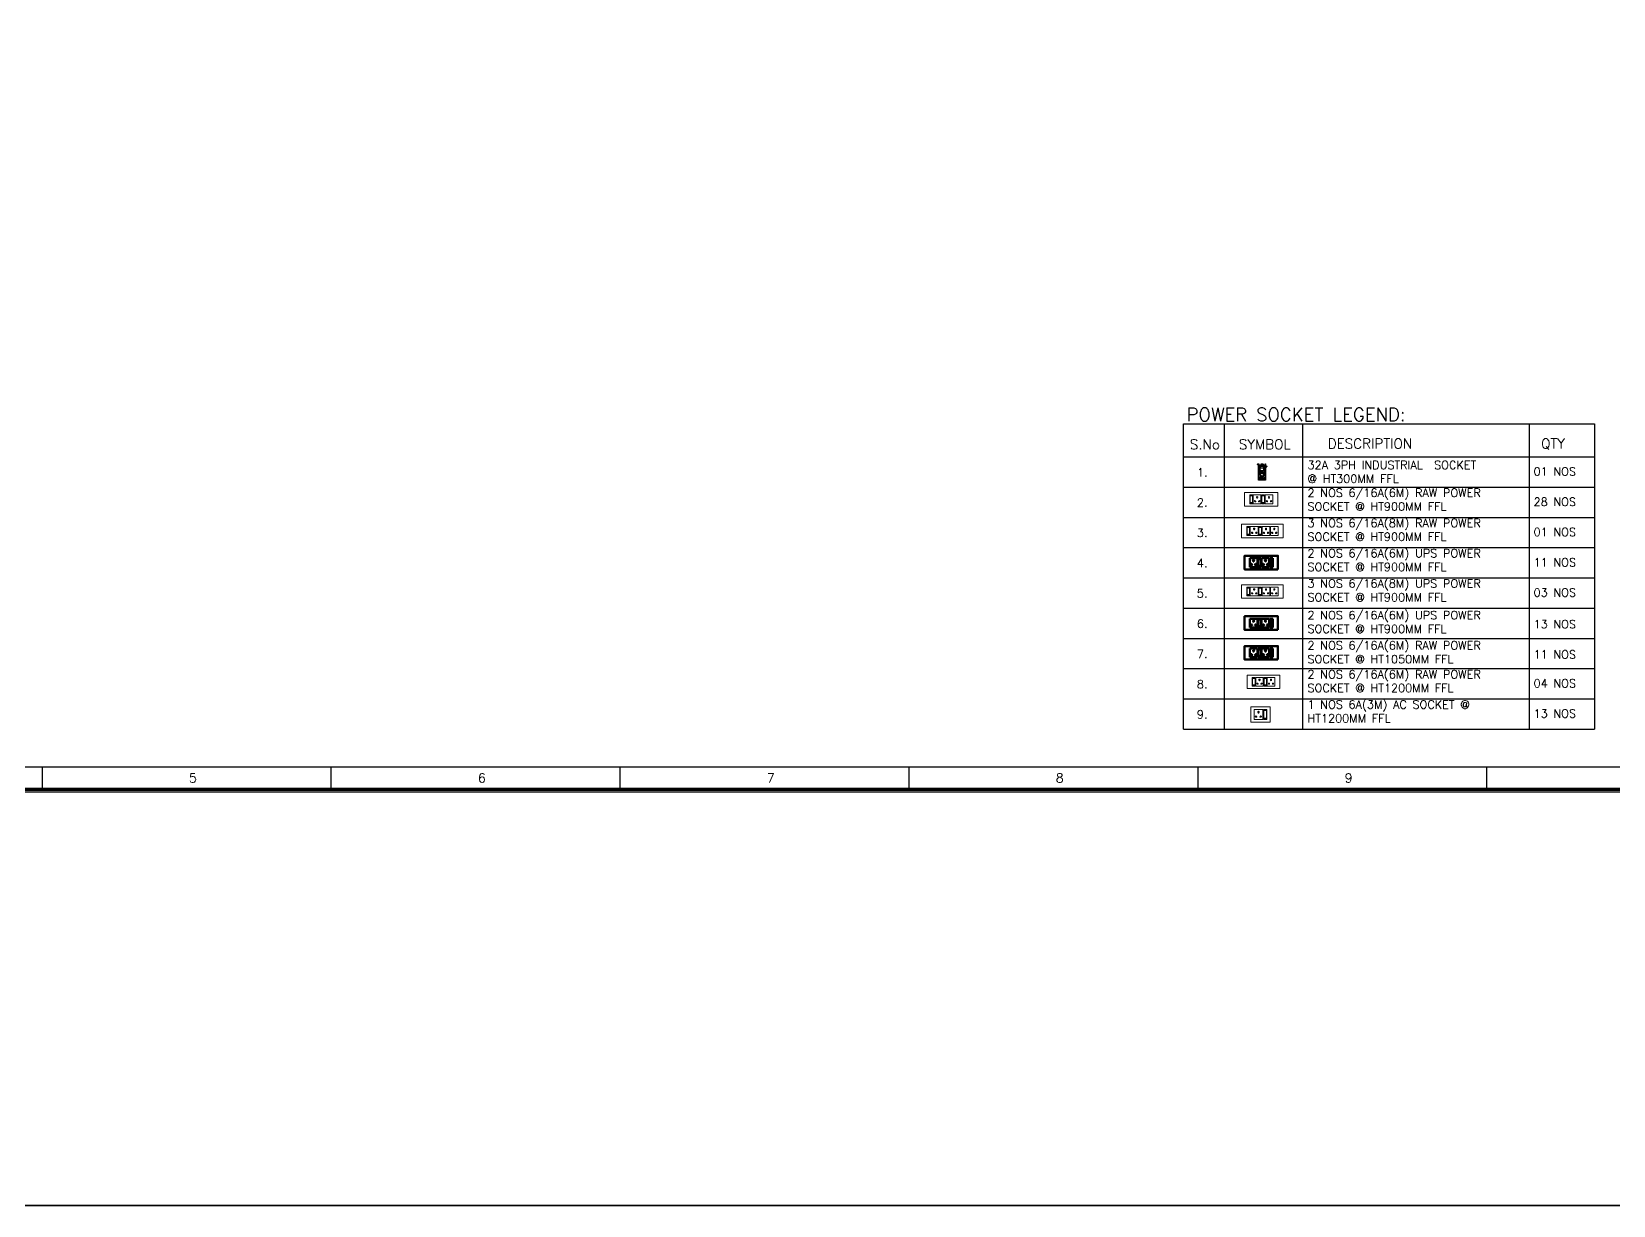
# Model space of a CAD drawing. Header units: millimetres. Extents: x 1380494 to 2061523, y -305664 to -174999.
# Drawn here: x 1644117 to 1668083, y -224422 to -206640 of the extents above; entities that cross this region are included whole.
import ezdxf
from ezdxf.enums import TextEntityAlignment as Align

# ---------------------------------------------------------------- set-up
doc = ezdxf.new("R2010")
doc.units = ezdxf.units.MM
doc.header["$LTSCALE"] = 600
doc.header["$MEASUREMENT"] = 0
doc.linetypes.add('ACAD_ISO04W100', pattern=[30, 24, -3, 0, -3])
doc.linetypes.add('CONTINU', pattern=[0])
doc.layers.add('AREA', color=193, linetype='Continuous', plot=False)
for name, color, linetype, lineweight in [('axes', 40, 'ACAD_ISO04W100', 25), ('ELE 32A 3PH INDUSTRIAL SOCKET', 1, 'Continuous', 20), ('ELE-2NOS OF 6-16 RAW POWER SOCKET', 1, 'Continuous', 20), ('ELE-3NOS 6-16A POWER SOCKET', 5, 'Continuous', 25), ('ELE. 2N0S OF 6-16 UPS SOCKETS', 191, 'Continuous', 15), ('P-Wall', 250, 'Continuous', 35)]:
    doc.layers.add(name, color=color, linetype=linetype, lineweight=lineweight)
doc.layers.add('ELE-6A AC SOCKET', color=7, linetype='Continuous', lineweight=0, true_color=0x00ceb6)
for name, color, linetype in [('ELE-8M 6-16A UPS SOCKET', 223, 'Continuous'), ('ELE-LIGHTING WIRRING', 7, 'Continuous'), ('TITLE', 7, 'Continuous')]:
    doc.layers.add(name, color=color, linetype=linetype)
doc.styles.add('ROMANS', font='romans.shx')

# ---------------------------------------------------------------- blocks, each defined once
blk = doc.blocks.new('A$C66962185')
at = {"layer": 'TITLE'}
blk.add_line((360.7, -141176.03), (2.14, -141176.03), dxfattribs=at)
at = {"layer": 'TITLE', "color": 0}
for p, q in [((120.9, -141178.33), (120.9, -141176.03)), ((151.16, -141178.33), (151.16, -141176.03)), ((181.42, -141178.33), (181.42, -141176.03)), ((211.69, -141178.33), (211.69, -141176.03)), ((241.95, -141178.33), (241.95, -141176.03)), ((272.21, -141178.33), (272.21, -141176.03))]:
    blk.add_line(p, q, dxfattribs=at)
at = {"layer": 'TITLE', "color": 7, "const_width": 0.355}
blk.add_lwpolyline([(363, -140928.36), (363, -141178.33), (0, -141178.33), (0, -140928.36)], close=True, dxfattribs=at)
at = {"layer": 'TITLE', "color": 0, "style": 'ROMANS'}
for s, p in [('5', (136.67, -141177.15)), ('6', (166.94, -141177.15)), ('7', (197.2, -141177.15)), ('8', (227.46, -141177.15)), ('9', (257.73, -141177.15))]:
    blk.add_text(s, height=0.952, dxfattribs=at).set_placement(p, align=Align.MIDDLE)
blk = doc.blocks.new('6 MODULES RAW POWER')
at = {"layer": 'ELE-2NOS OF 6-16 RAW POWER SOCKET', "color": 1, "ltscale": 300}
for p, q in [((-6, 92), (-6, 20)), ((-6, 92), (-6, 20)), ((19, 92), (-6, 92)), ((-6, 92), (19, 92)), ((-6, 20), (19, 20)), ((-4, 84), (-4, 28)), ((17, 84), (-4, 84)), ((-4, 30), (17, 30)), ((-4, 28), (17, 28)), ((17, 28), (17, 84)), ((19, 20), (19, 92)), ((23, 92), (87, 92)), ((23, 20), (23, 92)), ((87, 20), (23, 20)), ((87, 92), (87, 20)), ((91, 92), (91, 20)), ((91, 92), (91, 20)), ((116, 92), (91, 92)), ((91, 92), (116, 92)), ((91, 20), (116, 20)), ((93, 84), (93, 28)), ((114, 84), (93, 84)), ((93, 30), (114, 30)), ((93, 28), (114, 28)), ((114, 28), (114, 84)), ((116, 20), (116, 92)), ((120, 20), (120, 92)), ((120, 92), (184, 92)), ((184, 20), (120, 20)), ((184, 92), (184, 20))]:
    blk.add_line(p, q, dxfattribs=at)
blk.add_lwpolyline([(-49, 0), (226, 0), (226, 112), (-49, 112)], close=True, dxfattribs=at)
for centre, radius, start, end in [((37, 42), 4.25, 5.2689, 272.51), ((40, 39), 3.43, 202.6838, 75.0951), ((55, 74), 4.93, 307.1584, 232.8416), ((55, 69), 3.14, 161.4031, 18.5969), ((70, 39), 3.43, 104.9049, 337.3162), ((73, 42), 4.25, 267.49, 174.7311), ((134, 42), 4.25, 5.2689, 272.51), ((137, 39), 3.43, 202.6838, 75.0951), ((152, 74), 4.93, 307.1584, 232.8416), ((152, 69), 3.14, 161.4031, 18.5969), ((167, 39), 3.43, 104.9049, 337.3162), ((170, 42), 4.25, 267.49, 174.7311)]:
    blk.add_arc(centre, radius, start, end, dxfattribs=at)
blk = doc.blocks.new('6MODULE-UPS')
at = {"layer": 'ELE. 2N0S OF 6-16 UPS SOCKETS', "color": 223, "lineweight": 50}
for p, q in [((-6, 92), (-6, 20)), ((-6, 92), (-6, 20)), ((19, 92), (-6, 92)), ((-6, 92), (19, 92)), ((-6, 20), (19, 20)), ((-4, 84), (-4, 28)), ((17, 84), (-4, 84)), ((-4, 30), (17, 30)), ((-4, 28), (17, 28)), ((17, 28), (17, 84)), ((19, 20), (19, 92)), ((24, 92), (87, 92)), ((24, 20), (24, 92)), ((87, 20), (24, 20)), ((87, 92), (87, 20)), ((91, 92), (91, 20)), ((91, 92), (91, 20)), ((116, 92), (91, 92)), ((91, 92), (116, 92)), ((91, 20), (116, 20)), ((93, 84), (93, 28)), ((114, 84), (93, 84)), ((93, 30), (114, 30)), ((93, 28), (114, 28)), ((114, 28), (114, 84)), ((116, 20), (116, 92)), ((120, 20), (120, 92)), ((120, 92), (184, 92)), ((184, 20), (120, 20)), ((184, 92), (184, 20))]:
    blk.add_line(p, q, dxfattribs=at)
blk.add_lwpolyline([(-48, 0), (226, 0), (226, 112), (-48, 112)], close=True, dxfattribs=at)
for centre, radius, start, end in [((37, 42), 4.24, 5.2689, 272.51), ((41, 39), 3.42, 202.6838, 75.0951), ((55, 74), 4.92, 307.1584, 232.8416), ((55, 69), 3.14, 161.4031, 18.5969), ((70, 39), 3.42, 104.9049, 337.3162), ((73, 42), 4.24, 267.49, 174.7311), ((134, 42), 4.24, 5.2689, 272.51), ((137, 39), 3.42, 202.6838, 75.0951), ((152, 74), 4.92, 307.1584, 232.8416), ((152, 69), 3.14, 161.4031, 18.5969), ((167, 39), 3.42, 104.9049, 337.3162), ((170, 42), 4.24, 267.49, 174.7311)]:
    blk.add_arc(centre, radius, start, end, dxfattribs=at)
blk = doc.blocks.new('543WYH')
at = {"layer": 'ELE-2NOS OF 6-16 RAW POWER SOCKET', "color": 30, "linetype": 'ByBlock'}
for p, q in [((-124, -57), (-124, -91)), ((-26, -57), (-124, -57)), ((-26, -57), (-124, -57)), ((-124, -91), (-26, -91)), ((-124, -96), (-26, -96)), ((-124, -181), (-124, -96)), ((-113, -60), (-113, -88)), ((-37, -60), (-113, -60)), ((-113, -88), (-37, -88)), ((-110, -60), (-110, -88)), ((-37, -88), (-37, -60)), ((-26, -57), (-26, -91)), ((-26, -91), (-26, -57)), ((-26, -96), (-26, -181)), ((-26, -181), (-124, -181)), ((-124, -187), (-124, -221)), ((-26, -187), (-124, -187)), ((-26, -187), (-124, -187)), ((-124, -221), (-26, -221)), ((-124, -312), (-124, -227)), ((-124, -227), (-26, -227)), ((-26, -312), (-124, -312)), ((-124, -402), (-124, -317)), ((-124, -317), (-26, -317)), ((-113, -190), (-113, -218)), ((-37, -190), (-113, -190)), ((-113, -218), (-37, -218)), ((-110, -190), (-110, -218)), ((-37, -218), (-37, -190)), ((-26, -187), (-26, -221)), ((-26, -221), (-26, -187)), ((-26, -227), (-26, -312)), ((-26, -317), (-26, -402)), ((-26, -402), (-124, -402))]:
    blk.add_line(p, q, dxfattribs=at)
blk.add_lwpolyline([(-150, 0), (-150, -459), (0, -459), (0, 0)], close=True, dxfattribs=at)
for centre, radius, start, end in [((-98, -119), 4.6, 112.6838, 345.0951), ((-98, -159), 4.6, 14.9049, 247.3162), ((-94, -115), 5.7, 275.2689, 182.51), ((-94, -163), 5.7, 177.49, 84.7311), ((-58, -139), 4.22, 71.4031, 288.5969), ((-51, -139), 6.62, 217.1584, 142.8416), ((-98, -249), 4.6, 112.6838, 345.0951), ((-98, -289), 4.6, 14.9049, 247.3162), ((-98, -340), 4.6, 112.6838, 345.0951), ((-94, -245), 5.7, 275.2689, 182.51), ((-94, -293), 5.7, 177.49, 84.7311), ((-94, -335), 5.7, 275.2689, 182.51), ((-58, -269), 4.22, 71.4031, 288.5969), ((-51, -269), 6.62, 217.1584, 142.8416), ((-98, -379), 4.6, 14.9049, 247.3162), ((-94, -384), 5.7, 177.49, 84.7311), ((-58, -360), 4.22, 71.4031, 288.5969), ((-51, -360), 6.62, 217.1584, 142.8416)]:
    blk.add_arc(centre, radius, start, end, dxfattribs=at)
blk = doc.blocks.new('543E')
at = {"layer": 'ELE. 2N0S OF 6-16 UPS SOCKETS', "color": 72, "linetype": 'ByBlock'}
for p, q in [((-124, -57), (-124, -91)), ((-26, -57), (-124, -57)), ((-26, -57), (-124, -57)), ((-124, -91), (-26, -91)), ((-124, -96), (-26, -96)), ((-124, -181), (-124, -96)), ((-113, -60), (-113, -88)), ((-37, -60), (-113, -60)), ((-113, -88), (-37, -88)), ((-110, -60), (-110, -88)), ((-37, -88), (-37, -60)), ((-26, -57), (-26, -91)), ((-26, -91), (-26, -57)), ((-26, -96), (-26, -181)), ((-26, -181), (-124, -181)), ((-124, -187), (-124, -221)), ((-26, -187), (-124, -187)), ((-26, -187), (-124, -187)), ((-124, -221), (-26, -221)), ((-124, -312), (-124, -227)), ((-124, -227), (-26, -227)), ((-26, -312), (-124, -312)), ((-124, -402), (-124, -317)), ((-124, -317), (-26, -317)), ((-113, -190), (-113, -218)), ((-37, -190), (-113, -190)), ((-113, -218), (-37, -218)), ((-110, -190), (-110, -218)), ((-37, -218), (-37, -190)), ((-26, -187), (-26, -221)), ((-26, -221), (-26, -187)), ((-26, -227), (-26, -312)), ((-26, -317), (-26, -402)), ((-26, -402), (-124, -402))]:
    blk.add_line(p, q, dxfattribs=at)
blk.add_lwpolyline([(-150, 0), (-150, -459), (0, -459), (0, 0)], close=True, dxfattribs=at)
for centre, radius, start, end in [((-98, -119), 4.6, 112.6838, 345.0951), ((-98, -159), 4.6, 14.9049, 247.3162), ((-94, -115), 5.7, 275.2689, 182.51), ((-94, -163), 5.7, 177.49, 84.7311), ((-58, -139), 4.22, 71.4031, 288.5969), ((-51, -139), 6.62, 217.1584, 142.8416), ((-98, -249), 4.6, 112.6838, 345.0951), ((-98, -289), 4.6, 14.9049, 247.3162), ((-98, -340), 4.6, 112.6838, 345.0951), ((-94, -245), 5.7, 275.2689, 182.51), ((-94, -293), 5.7, 177.49, 84.7311), ((-94, -335), 5.7, 275.2689, 182.51), ((-58, -269), 4.22, 71.4031, 288.5969), ((-51, -269), 6.62, 217.1584, 142.8416), ((-98, -379), 4.6, 14.9049, 247.3162), ((-94, -384), 5.7, 177.49, 84.7311), ((-58, -360), 4.22, 71.4031, 288.5969), ((-51, -360), 6.62, 217.1584, 142.8416)]:
    blk.add_arc(centre, radius, start, end, dxfattribs=at)
blk = doc.blocks.new('RTUH 6U')
at = {"layer": 'ELE-2NOS OF 6-16 RAW POWER SOCKET', "color": 30, "ltscale": 300}
for p, q in [((-312, -26), (-227, -26)), ((-312, -124), (-312, -26)), ((-227, -124), (-312, -124)), ((-227, -26), (-227, -124)), ((-187, -26), (-221, -26)), ((-221, -26), (-221, -124)), ((-187, -124), (-221, -124)), ((-221, -124), (-187, -124)), ((-190, -37), (-218, -37)), ((-218, -37), (-218, -113)), ((-190, -40), (-218, -40)), ((-218, -113), (-190, -113)), ((-190, -113), (-190, -37)), ((-187, -124), (-187, -26)), ((-187, -124), (-187, -26)), ((-181, -124), (-181, -26)), ((-181, -26), (-96, -26)), ((-96, -124), (-181, -124)), ((-96, -26), (-96, -124)), ((-57, -26), (-91, -26)), ((-91, -26), (-91, -124)), ((-57, -124), (-91, -124)), ((-91, -124), (-57, -124)), ((-60, -37), (-88, -37)), ((-88, -37), (-88, -113)), ((-60, -40), (-88, -40)), ((-88, -113), (-60, -113)), ((-60, -113), (-60, -37)), ((-57, -124), (-57, -26)), ((-57, -124), (-57, -26))]:
    blk.add_line(p, q, dxfattribs=at)
blk.add_lwpolyline([(0, 0), (-368, 0), (-368, -150), (0, -150)], close=True, dxfattribs=at)
for centre, radius, start, end in [((-293, -56), 5.7, 87.49, 354.7311), ((-289, -52), 4.6, 284.9049, 157.3162), ((-269, -99), 6.62, 127.1584, 52.8416), ((-269, -92), 4.22, 341.4031, 198.5969), ((-249, -52), 4.6, 22.6838, 255.0951), ((-245, -56), 5.7, 185.2689, 92.51), ((-163, -56), 5.7, 87.49, 354.7311), ((-159, -52), 4.6, 284.9049, 157.3162), ((-139, -99), 6.62, 127.1584, 52.8416), ((-139, -92), 4.22, 341.4031, 198.5969), ((-119, -52), 4.6, 22.6838, 255.0951), ((-115, -56), 5.7, 185.2689, 92.51)]:
    blk.add_arc(centre, radius, start, end, dxfattribs=at)
blk = doc.blocks.new('5Y3AQY')
at = {"layer": 'ELE. 2N0S OF 6-16 UPS SOCKETS', "color": 72, "lineweight": 50}
for p, q in [((-312, -26), (-278, -26)), ((-312, -124), (-312, -26)), ((-312, -124), (-312, -26)), ((-312, -124), (-278, -124)), ((-278, -124), (-312, -124)), ((-309, -37), (-281, -37)), ((-309, -113), (-309, -37)), ((-309, -40), (-281, -40)), ((-281, -113), (-309, -113)), ((-281, -37), (-281, -113)), ((-278, -26), (-278, -124)), ((-272, -26), (-272, -124)), ((-187, -26), (-272, -26)), ((-272, -124), (-187, -124)), ((-187, -124), (-187, -26)), ((-181, -26), (-148, -26)), ((-181, -124), (-181, -26)), ((-181, -124), (-181, -26)), ((-181, -124), (-148, -124)), ((-148, -124), (-181, -124)), ((-179, -37), (-150, -37)), ((-179, -113), (-179, -37)), ((-179, -40), (-150, -40)), ((-150, -113), (-179, -113)), ((-150, -37), (-150, -113)), ((-148, -26), (-148, -124)), ((-57, -26), (-142, -26)), ((-142, -26), (-142, -124)), ((-142, -124), (-57, -124)), ((-57, -124), (-57, -26))]:
    blk.add_line(p, q, dxfattribs=at)
blk.add_lwpolyline([(-368, 0), (0, 0), (0, -150), (-368, -150)], close=True, dxfattribs=at)
for centre, radius, start, end in [((-254, -56), 5.7, 87.49, 354.7311), ((-249, -52), 4.6, 284.9049, 157.3162), ((-230, -99), 6.62, 127.1584, 52.8416), ((-230, -92), 4.22, 341.4031, 198.5969), ((-210, -52), 4.6, 22.6838, 255.0951), ((-205, -56), 5.7, 185.2689, 92.51), ((-124, -56), 5.7, 87.49, 354.7311), ((-119, -52), 4.6, 284.9049, 157.3162), ((-99, -99), 6.62, 127.1584, 52.8416), ((-99, -92), 4.22, 341.4031, 198.5969), ((-80, -52), 4.6, 22.6838, 255.0951), ((-75, -56), 5.7, 185.2689, 92.51)]:
    blk.add_arc(centre, radius, start, end, dxfattribs=at)
blk = doc.blocks.new('54Y')
at = {"layer": 'ELE. 2N0S OF 6-16 UPS SOCKETS', "color": 140, "lineweight": 50}
for p, q in [((26, 312), (26, 278)), ((26, 278), (26, 312)), ((26, 312), (124, 312)), ((26, 312), (124, 312)), ((124, 278), (26, 278)), ((124, 272), (26, 272)), ((26, 272), (26, 187)), ((26, 187), (124, 187)), ((26, 181), (26, 148)), ((26, 148), (26, 181)), ((26, 181), (124, 181)), ((26, 181), (124, 181)), ((37, 281), (37, 309)), ((37, 309), (113, 309)), ((113, 281), (37, 281)), ((37, 150), (37, 179)), ((37, 179), (113, 179)), ((110, 309), (110, 281)), ((110, 179), (110, 150)), ((113, 309), (113, 281)), ((113, 179), (113, 150)), ((124, 312), (124, 278)), ((124, 187), (124, 272)), ((124, 181), (124, 148)), ((124, 148), (26, 148)), ((26, 142), (26, 57)), ((124, 142), (26, 142)), ((26, 57), (124, 57)), ((113, 150), (37, 150)), ((124, 57), (124, 142))]:
    blk.add_line(p, q, dxfattribs=at)
blk.add_lwpolyline([(150, 368), (150, 0), (0, 0), (0, 368)], close=True, dxfattribs=at)
for centre, radius, start, end in [((51, 230), 6.62, 37.1584, 322.8416), ((58, 230), 4.22, 251.4031, 108.5969), ((94, 254), 5.7, 357.49, 264.7311), ((94, 205), 5.7, 95.2689, 2.51), ((98, 249), 4.6, 194.9049, 67.3162), ((98, 210), 4.6, 292.6838, 165.0951), ((51, 99), 6.62, 37.1584, 322.8416), ((58, 99), 4.22, 251.4031, 108.5969), ((94, 124), 5.7, 357.49, 264.7311), ((94, 75), 5.7, 95.2689, 2.51), ((98, 119), 4.6, 194.9049, 67.3162), ((98, 80), 4.6, 292.6838, 165.0951)]:
    blk.add_arc(centre, radius, start, end, dxfattribs=at)
blk = doc.blocks.new('32A 1PH INDUSTRIAL SOCKETS')
at = {"layer": 'ELE 32A 3PH INDUSTRIAL SOCKET'}
for points in [[(-366, 47), (-366, 47), (-366, 47), (-366, 48), (-366, 48), (-367, 48), (-367, 47), (-367, 47)], [(-366, 45), (-366, 45), (-366, 46), (-366, 46), (-366, 46), (-367, 46), (-367, 46), (-367, 45)]]:
    blk.add_hatch(color=1, dxfattribs=at).paths.add_polyline_path(points)
at = {"layer": 'ELE 32A 3PH INDUSTRIAL SOCKET', "color": 1, "lineweight": 25, "ltscale": 0.225}
blk.add_lwpolyline([(-501, -104), (-501, -97), (-7, -97), (-7, 97), (-501, 97), (-501, 104), (0, 104), (0, -104)], close=True, dxfattribs=at)
at = {"layer": 'ELE 32A 3PH INDUSTRIAL SOCKET', "color": 1, "lineweight": 25}
for points in [[(-495, 32), (-477, 32), (-477, 29), (-458, 34), (-477, 39), (-477, 36), (-495, 36)], [(-402, 65), (-449, 65), (-449, -65), (-421, -65)], [(-426, 136), (-426, 139), (-426, 142)], [(-407, 88), (-426, 88)], [(-423, 134), (-423, 139), (-423, 144)], [(-412, 139), (-419, 139), (-419, 147)], [(-419, 139), (-419, 130)], [(-417, 98), (-417, 76)], [(-413, 106), (-361, 92)], [(-395, 110), (-397, 139), (-408, 139)], [(-404, 104), (-404, 65)], [(-400, 90), (-390, 80)], [(-398, 93), (-388, 83)], [(-370, 74), (-397, 139)], [(-374, 55), (-374, 53), (-374, 52), (-374, 51)], [(-370, 60), (-371, 59), (-372, 58), (-373, 57)], [(-372, 52), (-373, 53), (-372, 55), (-372, 57), (-368, 53)], [(-372, 50), (-371, 49), (-370, 48), (-368, 48)], [(-372, 48), (-371, 47), (-370, 46), (-369, 46)], [(-366, 60), (-368, 59), (-370, 59), (-370, 58)], [(-370, 59), (-366, 55)], [(-363, 60), (-365, 61), (-366, 61), (-368, 61)], [(-367, 52), (-363, 48)], [(-366, 47), (-365, 47), (-363, 48), (-363, 49)], [(-366, 46), (-365, 46), (-363, 46), (-362, 47)], [(-365, 54), (-361, 50), (-361, 52), (-360, 53), (-360, 54)], [(-361, 57), (-362, 58), (-363, 59), (-364, 59)], [(-359, 55), (-359, 57), (-360, 58), (-361, 59)], [(-360, 48), (-359, 50), (-359, 52), (-359, 53)], [(-133, 97), (-329, 97)], [(-221, 25), (-252, 25), (-252, 15), (-221, 15)], [(-242, 62), (-244, 60), (-245, 59), (-246, 57), (-246, 55), (-247, 53), (-246, 51), (-245, 49)], [(-246, 15), (-246, -15)], [(-246, 4), (-189, 4), (-189, -4), (-246, -4)], [(-235, 25), (-237, 31), (-239, 37), (-242, 43), (-245, 49), (-243, 45)], [(-222, 25), (-222, 15)], [(-174, -52), (-172, -52), (-167, -52), (-163, -51), (-159, -50), (-154, -48), (-150, -46), (-146, -43), (-143, -40), (-139, -37), (-136, -33), (-134, -29), (-131, -24), (-130, -20), (-128, -15), (-127, -10), (-126, -5), (-126, 0), (-126, 4), (-127, 8)], [(-152, 49), (-141, 50), (-138, 48), (-135, 45), (-132, 42), (-129, 38), (-126, 34), (-123, 29), (-121, 24), (-120, 20), (-127, 8), (-134, 10)], [(-128, 21), (-120, 20)], [(-107, -24), (-114, -30), (-126, -30), (-119, -24), (-117, -18), (-116, -12), (-115, -6), (-115, 0), (-115, 5), (-116, 10), (-116, 15), (-117, 20), (-121, 15), (-123, 15)], [(-126, -30), (-124, -24), (-122, -18), (-121, -12), (-120, -6), (-120, 0), (-120, 5), (-120, 10), (-121, 15)], [(-120, 20), (-117, 20)], [(-495, -33), (-477, -33), (-477, -36), (-458, -31), (-477, -26), (-477, -29), (-495, -29)], [(-487, -123), (-487, -126), (-487, -129)], [(-484, -121), (-484, -126), (-484, -132)], [(-480, -135), (-480, -118)], [(-473, -126), (-480, -126)], [(-469, -126), (-458, -126), (-450, -92)], [(-429, -65), (-429, -78), (-436, -78), (-436, -76), (-440, -76), (-440, -78), (-447, -78), (-447, -65)], [(-429, -67), (-447, -67)], [(-429, -71), (-447, -71)], [(-436, -71), (-440, -67)], [(-438, -84), (-438, -63)], [(-133, -97), (-329, -97)], [(-221, -25), (-252, -25), (-252, -15), (-221, -15)], [(-227, -25), (-225, -31), (-223, -37), (-220, -43), (-217, -49), (-220, -43), (-223, -36)], [(-222, -15), (-222, -25)], [(-221, -4), (-221, -26), (-215, -26), (-213, -30), (-210, -33), (-208, -37), (-204, -40), (-201, -43), (-197, -46), (-193, -48), (-189, -50), (-185, -51), (-181, -52), (-177, -52)], [(-220, -62), (-218, -60), (-217, -59), (-216, -57), (-216, -55), (-216, -53), (-216, -51), (-217, -49)], [(-49, -106), (-101, -92)], [(-58, -88), (-34, -88)], [(-45, -98), (-45, -78)]]:
    blk.add_lwpolyline(points, dxfattribs=at)
at = {"layer": 'ELE 32A 3PH INDUSTRIAL SOCKET', "color": 1, "lineweight": 25, "ltscale": 0.036667}
blk.add_lwpolyline([(-491, 30), (-491, -27)], dxfattribs=at)
at = {"layer": 'ELE 32A 3PH INDUSTRIAL SOCKET', "color": 1, "lineweight": 25}
for points in [[(-412, 106, 0.580946), (-435, 83), (-429, 65)], [(-235, -25, -2.970687), (-280, 84), (-278, 83), (-276, 83), (-274, 83), (-272, 83), (-271, 84), (-269, 86), (-268, 87)], [(-417, -62), (-415, -60), (-414, -59), (-413, -57), (-412, -55), (-412, -53), (-413, -51), (-414, -49, -0.770115), (-280, 84, 0.770115), (-414, -49)], [(-227, 25, -0.494902), (-84, 84), (-82, 83), (-80, 83), (-78, 83), (-76, 83), (-74, 84), (-72, 86), (-71, 87)], [(-177, -52), (-173, -52), (-169, -51), (-166, -50), (-162, -48), (-158, -46), (-154, -43), (-150, -40), (-147, -37), (-144, -33), (-141, -29), (-139, -24), (-137, -20), (-136, -15), (-135, -10), (-134, -5), (-134, 0), (-134, 5), (-134, 10), (-128, 21), (-130, 25), (-132, 29), (-135, 34), (-138, 37), (-141, 41), (-144, 44), (-148, 46), (-152, 49), (-156, 47), (-158, 48), (-162, 50), (-167, 51), (-171, 52), (-175, 52, 0.278874), (-215, 26), (-221, 26), (-221, 4)], [(-46, 62), (-47, 60), (-48, 59), (-49, 57), (-50, 55), (-50, 53), (-49, 51), (-49, 49, -0.770115), (-182, -84), (-184, -83), (-186, -83), (-188, -83), (-190, -83), (-192, -84), (-193, -86), (-195, -87)], [(-155, -48), (-125, -48, 0.407317), (-70, 0, 0.415703), (-125, 48), (-138, 48)], [(-119, -24), (-107, -24), (-105, -18), (-104, -12), (-103, -6), (-103, 0, 0.169576), (-119, 46), (-136, 46)], [(-243, -45, -0.430134), (-379, -84), (-380, -83), (-382, -83), (-384, -83), (-386, -83), (-388, -84), (-390, -86), (-391, -87)], [(-49, -106, 0.580946), (-27, -83), (-41, -32)]]:
    blk.add_lwpolyline(points, format="xyb", dxfattribs=at)
at = {"layer": 'ELE 32A 3PH INDUSTRIAL SOCKET', "color": 1, "lineweight": 13}
for points in [[(-417, 88), (-417, 88)], [(-417, 88), (-417, 88)], [(-391, 88), (-391, 88)], [(-364, 55), (-364, 55)], [(-45, -88), (-45, -88)]]:
    blk.add_lwpolyline(points, dxfattribs=at)
at = {"layer": 'ELE 32A 3PH INDUSTRIAL SOCKET', "color": 1, "lineweight": 25}
for points in [[(-380, -51), (-380, 51), (-288, 51), (-288, -51)], [(-372, 39), (-371, 39), (-370, 40), (-369, 41), (-369, 42), (-369, 43), (-369, 44), (-369, 45), (-370, 45), (-371, 46), (-372, 46), (-373, 46), (-374, 45), (-375, 45), (-375, 44), (-375, 43), (-375, 42), (-375, 41), (-374, 40), (-373, 39)], [(-296, 39), (-295, 39), (-294, 40), (-293, 41), (-293, 42), (-293, 43), (-293, 44), (-293, 45), (-294, 45), (-295, 46), (-296, 46), (-297, 46), (-298, 45), (-299, 45), (-299, 44), (-299, 43), (-299, 42), (-299, 41), (-298, 40), (-297, 39)], [(-372, -46), (-371, -46), (-370, -45), (-369, -45), (-369, -44), (-369, -43), (-369, -42), (-369, -41), (-370, -40), (-371, -39), (-372, -39), (-373, -39), (-374, -40), (-375, -41), (-375, -42), (-375, -43), (-375, -44), (-375, -45), (-374, -45), (-373, -46)], [(-296, -46), (-295, -46), (-294, -45), (-293, -45), (-293, -44), (-293, -43), (-293, -42), (-293, -41), (-294, -40), (-295, -39), (-296, -39), (-297, -39), (-298, -40), (-299, -41), (-299, -42), (-299, -43), (-299, -44), (-299, -45), (-298, -45), (-297, -46)]]:
    blk.add_lwpolyline(points, close=True, dxfattribs=at)
for centre, radius in [((-420, 139), 11.7), ((-417, 88), 6.57), ((-394, 87), 9.32), ((-394, 86), 7.39), ((-252, 77), 18.6), ((-252, 77), 10.5), ((-55, 77), 18.6), ((-55, 77), 10.5), ((-481, -126), 11.5), ((-407, -77), 18.5), ((-407, -77), 10.6), ((-210, -77), 18.5), ((-210, -77), 10.6), ((-45, -88), 6.48)]:
    blk.add_circle(centre, radius, dxfattribs=at)
for radius, start, end in [(97.4, 59.7533, 158.0316), (97.5, 239.7992, 30.2008)]:
    blk.add_arc((-133, 0), radius, start, end, dxfattribs=at)
at = {"layer": 'ELE 32A 3PH INDUSTRIAL SOCKET', "color": 1}
for points in [[(-393, 110), (-397, 110), (-394, 96)], [(-368, 75), (-372, 73), (-365, 61)], [(-452, -91), (-448, -92), (-447, -78)]]:
    blk.add_solid(points, dxfattribs=at)
blk = doc.blocks.new('EQ2WE')
at = {"layer": 'ELE-6A AC SOCKET', "lineweight": 0}
for p, q in [((-99, 170), (-215, 170)), ((-215, 170), (-215, 36)), ((-215, 36), (-99, 36)), ((-99, 36), (-99, 170)), ((-91, 36), (-91, 170)), ((-91, 170), (-45, 170)), ((-45, 170), (-91, 170)), ((-45, 36), (-91, 36)), ((-87, 51), (-87, 155)), ((-87, 155), (-48, 155)), ((-48, 55), (-87, 55)), ((-48, 51), (-87, 51)), ((-48, 155), (-48, 51)), ((-45, 170), (-45, 36)), ((-45, 170), (-45, 36))]:
    blk.add_line(p, q, dxfattribs=at)
blk.add_lwpolyline([(0, 0), (-257, 0), (-257, 206), (0, 206)], close=True, dxfattribs=at)
for centre, radius, start, end in [((-190, 77), 7.83, 5.2689, 272.51), ((-184, 72), 6.31, 202.6838, 75.0951), ((-157, 136), 9.08, 307.1584, 232.8416), ((-157, 127), 5.79, 161.4031, 18.5969), ((-130, 72), 6.31, 104.9049, 337.3162), ((-124, 77), 7.83, 267.49, 174.7311)]:
    blk.add_arc(centre, radius, start, end, dxfattribs=at)

msp = doc.modelspace()

# ---------------------------------------------------------------- linework, layer by layer
at = {"layer": 'AREA'}
for points in [[(1626747.4083, -181916.04), (1679344.1123, -181916.04), (1679344.1123, -218162.5549), (1626747.4083, -218162.5549)], [(1626792.4083, -181961.04), (1679299.1123, -181961.04), (1679299.1123, -218117.5549), (1626792.4083, -218117.5549)]]:
    msp.add_lwpolyline(points, close=True, dxfattribs=at)
at = {"layer": 'axes', "color": 7, "linetype": 'CONTINU'}
for p, q in [((1662184.7467, -212582.1987), (1662184.7467, -217207.3721)), ((1663373.696, -212582.1987), (1663373.696, -217207.3721)), ((1666804.7732, -212582.1987), (1666804.7732, -217207.3721)), ((1661569.8375, -213081.8052), (1667799.1035, -213081.8052)), ((1661569.8375, -213540.2015), (1667799.1035, -213540.2015)), ((1661569.8375, -213998.5978), (1667799.1035, -213998.5978)), ((1661569.8375, -214456.9941), (1667799.1035, -214456.9941)), ((1661569.8375, -214915.3905), (1667799.1035, -214915.3905)), ((1661569.8375, -215373.7868), (1667799.1035, -215373.7868)), ((1661569.8375, -215832.1831), (1667799.1035, -215832.1831)), ((1661569.8375, -216290.5794), (1667799.1035, -216290.5794)), ((1661569.8375, -216748.9757), (1667799.1035, -216748.9757)), ((1661569.8375, -217207.3721), (1667799.1035, -217207.3721))]:
    msp.add_line(p, q, dxfattribs=at)
msp.add_lwpolyline([(1661569.8375, -217207.3721), (1661569.8375, -212582.1987), (1667799.1035, -212582.1987), (1667799.1035, -217207.3721)], dxfattribs=at)
at = {"layer": 'P-Wall', "color": 30, "true_color": 0xf8991e}
msp.add_lwpolyline([(1619189.0981, -174998.858), (1685626.4171, -174998.858), (1685626.4171, -224422.1168), (1619189.0981, -224422.1168)], close=True, dxfattribs=at)

# ---------------------------------------------------------------- block references
at = {"layer": 'ELE 32A 3PH INDUSTRIAL SOCKET', "linetype": 'ByBlock', "xscale": 0.4966085565469101, "yscale": 0.4966085565469101, "zscale": 0.4966085565469101, "rotation": 270}
msp.add_blockref('32A 1PH INDUSTRIAL SOCKETS', (1662758.552, -213434.5888), dxfattribs=at)
at = {"layer": 'ELE-2NOS OF 6-16 RAW POWER SOCKET', "color": 3, "linetype": 'ByBlock', "xscale": 1.374777814892586, "yscale": 1.374777814892586, "zscale": 1.374777814892586, "rotation": 180}
msp.add_blockref('RTUH 6U', (1662494.879, -213828.7082), dxfattribs=at)
at = {"layer": 'ELE-2NOS OF 6-16 RAW POWER SOCKET', "xscale": 1.793324115659897, "yscale": 1.793324115659897, "zscale": 1.793324115659897}
msp.add_blockref('6 MODULES RAW POWER', (1662622.83, -216591.6266), dxfattribs=at)
at = {"layer": 'ELE-3NOS 6-16A POWER SOCKET', "color": 254, "linetype": 'ByBlock', "true_color": 0xdebad0, "xscale": 1.374777468571928, "yscale": 1.374777468571928, "zscale": 1.374777468571928, "rotation": 90}
msp.add_blockref('543WYH', (1662449.7457, -214101.493), dxfattribs=at)
at = {"layer": 'ELE-6A AC SOCKET', "color": 254, "linetype": 'ByBlock', "true_color": 0xdebad0, "xscale": 1.146099911142846, "yscale": 1.146099911142846, "zscale": 1.146099911142846}
msp.add_blockref('EQ2WE', (1662884.7326, -217103.1615), dxfattribs=at)
at = {"layer": 'ELE-8M 6-16A UPS SOCKET', "color": 254, "linetype": 'ByBlock', "true_color": 0xdebad0, "xscale": 1.374777944685997, "yscale": 1.374777944685997, "zscale": 1.374777944685997, "rotation": 90}
msp.add_blockref('543E', (1662449.7456, -215018.2856), dxfattribs=at)
at = {"layer": 'ELE. 2N0S OF 6-16 UPS SOCKETS', "color": 3, "linetype": 'ByBlock', "xscale": 1.37477826860376, "yscale": 1.37477826860376, "zscale": 1.37477826860376, "rotation": 180}
msp.add_blockref('5Y3AQY', (1662494.879, -214786.711), dxfattribs=at)
at = {"layer": 'ELE. 2N0S OF 6-16 UPS SOCKETS', "xscale": -1.848314301922519, "yscale": 1.848314301922519, "zscale": 1.848314301922519, "rotation": 359.9999999999999}
msp.add_blockref('6MODULE-UPS', (1662912.5981, -215703.5038), dxfattribs=at)
at = {"layer": 'ELE. 2N0S OF 6-16 UPS SOCKETS', "color": 254, "linetype": 'ByBlock', "true_color": 0xdebad0, "xscale": 1.373333333333333, "yscale": 1.373333333333333, "zscale": 1.373333333333333, "rotation": 270}
msp.add_blockref('54Y', (1662495.5376, -215947.8354), dxfattribs=at)
at = {"layer": 'TITLE', "xscale": 144.6465675549349, "yscale": 144.6465665108379, "zscale": 144.6465669265092}
msp.add_blockref('A$C66962185', (1626792.4083, 20202843.0172), dxfattribs=at)

# ---------------------------------------------------------------- texts
at = {"layer": 'ELE-LIGHTING WIRRING', "color": 7, "linetype": 'CONTINU', "attachment_point": 1, "style": 'ROMANS'}
for s, insert, char_height, width in [('{\\C256;POWER SOCKET LEGEND:}', (1661616.5087, -212341.1098), 200, 4776.922887), ('{\\C256;DESCRIPTION}', (1663755.1756, -212805.3356), 150, 383.957403), ('{\\C256;QTY}', (1666987.6809, -212805.3356), 150, 383.957403), ('{\\C256;S.No}', (1661666.0103, -212817.4555), 150, 383.957403), ('{\\C256;SYMBOL}', (1662408.5905, -212817.4555), 150, 383.957403), ('{\\C256;1.}', (1661772.4515, -213253.9769), 125, 383.957403), ('32A 3PH INDUSTRIAL  SOCKET \\P@ HT300MM FFL ', (1663448.763, -213142.576), 125, 4249.69461), ('{\\C256;01 NOS\\P}', (1666874.2378, -213241.7034), 125, 930.343458), ('{\\C256;2.}', (1661772.4515, -213712.3732), 125, 383.957403), ('2 NOS 6/16A(6M) RAW POWER \\PSOCKET @ HT900MM FFL ', (1663448.763, -213563.1933), 125, 4249.69461), ('{\\C256;28 NOS\\P}', (1666874.2378, -213700.0997), 125, 930.343458), ('3 NOS 6/16A(8M) RAW POWER \\PSOCKET @ HT900MM FFL ', (1663448.763, -214021.5896), 125, 4249.69461), ('{\\C256;3.}', (1661772.4515, -214170.7695), 125, 383.957403), ('{\\C256;01 NOS\\P}', (1666874.2378, -214158.496), 125, 930.343458), ('2 NOS 6/16A(6M) UPS POWER \\PSOCKET @ HT900MM FFL ', (1663448.763, -214479.9859), 125, 4249.69461), ('{\\C256;4.}', (1661772.4515, -214629.1658), 125, 383.957403), ('{\\C256;11 NOS\\P}', (1666874.2378, -214616.8923), 125, 930.343458), ('3 NOS 6/16A(8M) UPS POWER \\PSOCKET @ HT900MM FFL ', (1663448.763, -214938.3822), 125, 4249.69461), ('{\\C256;5.}', (1661772.4515, -215087.5622), 125, 383.957403), ('{\\C256;03 NOS\\P}', (1666874.2378, -215075.2886), 125, 930.343458), ('2 NOS 6/16A(6M) UPS POWER \\PSOCKET @ HT900MM FFL ', (1663448.763, -215417.3837), 125, 4249.69461), ('{\\C256;6.}', (1661772.4515, -215545.9585), 125, 383.957403), ('{\\C256;13 NOS\\P}', (1666874.2378, -215554.2901), 125, 930.343458), ('2 NOS 6/16A(6M) RAW POWER \\PSOCKET @ HT1050MM FFL ', (1663448.763, -215875.78), 125, 4249.69461), ('{\\C256;7.}', (1661772.4515, -216004.3548), 125, 383.957403), ('{\\C256;11 NOS\\P}', (1666874.2378, -216012.6864), 125, 930.343458), ('2 NOS 6/16A(6M) RAW POWER \\PSOCKET @ HT1200MM FFL ', (1663448.763, -216313.5712), 125, 4249.69461), ('{\\C256;8.}', (1661772.4515, -216462.7511), 125, 383.957403), ('{\\C256;04 NOS\\P}', (1666874.2378, -216450.4776), 125, 930.343458), ('1 NOS 6A(3M) AC SOCKET @ \\PHT1200MM FFL ', (1663448.763, -216771.9675), 125, 4249.69461), ('{\\C256;9.\\P}', (1661772.4515, -216921.1474), 125, 383.957403), ('{\\C256;13 NOS\\P}', (1666874.2378, -216908.8739), 125, 930.343458)]:
    msp.add_mtext(s, dxfattribs=dict(at, insert=insert, char_height=char_height, width=width))

doc.saveas('drawing.dxf')
